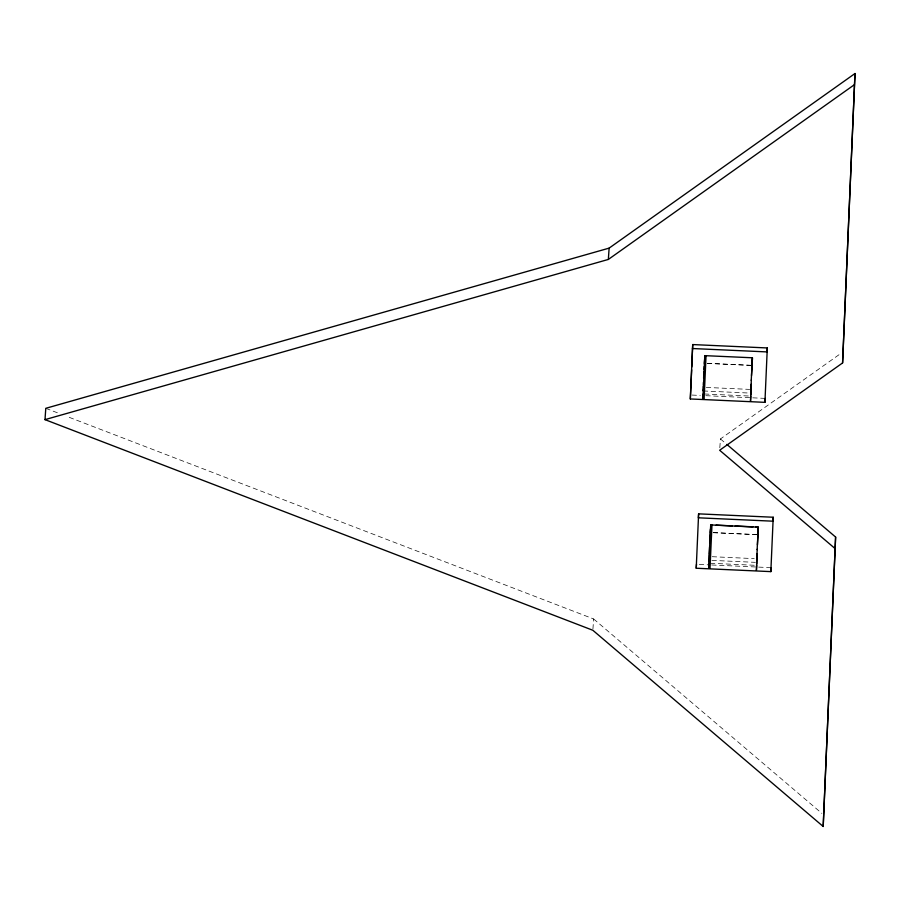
<?xml version="1.0" encoding="UTF-8"?>
<svg xmlns="http://www.w3.org/2000/svg" width="900" height="900" viewBox="0 0 900 900"><rect width="100%" height="100%" fill="white"/><g stroke="black" fill="none" stroke-linecap="round" stroke-linejoin="round"><path stroke-width="0.67" stroke-dasharray="4.5 3.38" d="M592.931 629.01L593.629 618.952L66.758 416.385M719.82 447.739L720.439 438.941L841.095 353.25M707.299 363.296L750.724 365.276M707.288 363.431L750.712 365.4M706.286 387.428L749.7 389.396M703.238 390.96L749.464 393.053M704.452 393.986L749.475 396.034M691.976 395.066L700.268 395.438M705.791 395.685L751.387 397.755M752.771 397.822L763.819 398.329M713.205 532.586L756.63 534.555M713.194 532.71L756.619 534.69M712.192 556.706L754.211 558.619M711.945 560.374L755.37 562.342M710.359 563.265L755.393 565.312M699.266 564.413L710.325 564.908M711.697 564.975L757.294 567.045M758.678 567.101L769.725 567.608M45.788 408.319L60.21 413.865M720.439 438.941L725.771 443.486M593.629 618.952L821.857 813.364"/><path stroke-width="1.35" d="M703.361 385.92L703.238 390.96L703.327 389.936M709.268 555.21L709.189 561.87M756.889 557.37L756.81 564.053M750.893 394.762L751.129 384.277M703.406 384.649L703.508 382.118M757.035 553.556L756.416 570.274L756.754 565.38M690.322 398.959L692.707 344.565L767.306 347.951L764.921 402.345L690.322 398.959L691.65 369.787M691.762 366.986L692.707 344.565M704.396 364.174L704.812 355.77M696.229 568.238L698.614 513.855L773.224 517.241L770.839 571.624L696.229 568.238L696.499 564.289M710.404 532.462L710.561 528.75L709.808 542.734M710.617 527.524L710.719 525.06M752.119 365.332L752.434 357.919M758.036 534.623L758.34 527.197L710.73 524.925L709.222 554.209M834.829 548.359L719.651 450.248L842.58 362.947L855 73.508L609.131 248.119L45.788 408.319L45 419.636L592.841 630.27L823.196 826.492L835.616 537.053L726.84 444.397M842.58 362.947L855 73.508M835.616 537.053L823.196 826.492M704.486 363.308L704.768 356.918M709.605 547.099L708.795 568.102L709.133 563.197M751.32 379.98L750.51 400.995L750.847 396.09M752.389 359.066L751.523 375.604M756.844 556.38L757.226 549.259M758.295 528.356L757.429 544.894M703.609 378.157L703.924 371.306M751.23 380.329L752.445 357.784L704.824 355.646L702.889 398.812L703.226 393.919M757.136 549.608L758.351 527.074L755.629 526.95M704.092 369.461L704.273 366.266M45 419.636L608.344 259.436L609.131 248.119M698.614 513.855L698.332 517.804L772.942 521.19L773.224 517.241M767.306 347.951L767.036 351.911L692.426 348.525M764.921 402.345L765.202 398.385M770.839 571.624L771.109 567.675M706.05 355.68L704.115 398.891M711.967 524.97L710.033 568.17M608.344 259.436L854.212 84.825M716.062 525.15L732.431 525.892M735.154 526.016L752.895 526.826"/></g></svg>
